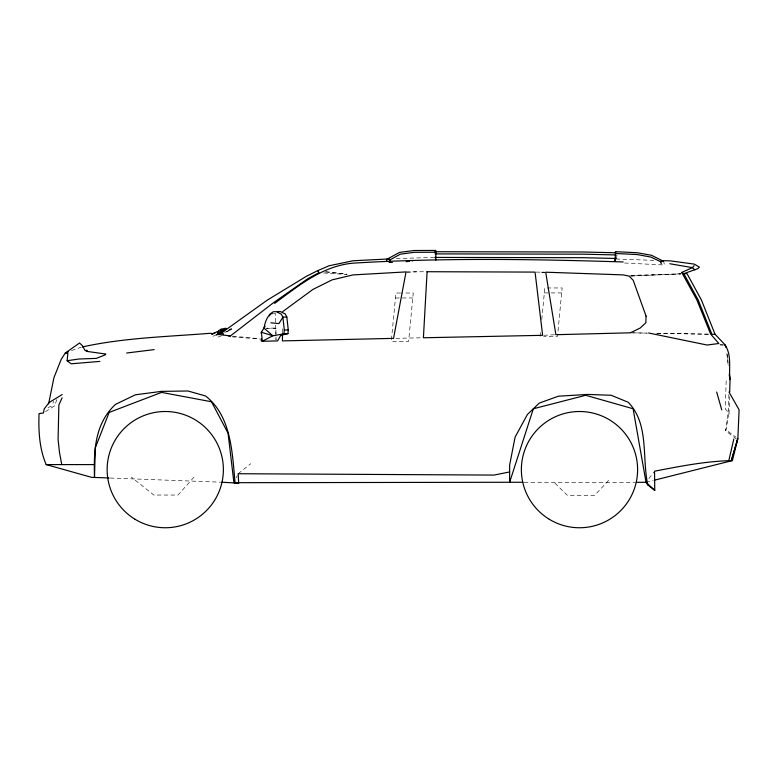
<?xml version="1.0" encoding="UTF-8"?>
<svg xmlns="http://www.w3.org/2000/svg" width="778" height="778" viewBox="0 0 778 778"><rect width="100%" height="100%" fill="white"/><g stroke="black" fill="none" stroke-linecap="round" stroke-linejoin="round"><path stroke-width="0.58" stroke-dasharray="3.89 2.92" d="M282.502 332.702L282.55 328.015M736.513 439.074L725.738 430.876L729.015 413.585L725.3 408.761L726.175 380.821L728.111 380.209M729.015 413.585L729.54 396.829M728.908 394.407L728.315 409.85L725.738 430.876L725.738 429.699L735.998 437.207M616.866 254.98L616.701 258.49L616.915 254.97M540.156 336.31L540.739 330.28M541.789 319.427L544.824 287.957M56.872 399.6L54.548 405.873L45.494 411.65M52.943 403.15L53.643 401.312M236.279 477.711L237.222 475.718M648.871 478.596L653.831 472.129M193.985 477.167L178.016 495.041L153.82 495.041L131.287 477.05M608.639 480.396L594.684 495.314L567.366 495.314L553.382 481.631M238.165 473.724L250.749 463.707M228.071 330.378L231.436 328.744L231.902 329.327L223.432 333.256M47.993 407.876L49.977 406.593L54.548 405.873M212.919 336.281L216.342 334.803M224.638 332.352L231.902 329.327M221.565 335.697L218.083 337.137L217.519 336.767M71.527 350.557L81.165 347.231M229.277 329.473L231.436 328.744M646.041 482.302L653.034 480.541M388.806 262.76L392.394 262.565M405.542 261.855L412.719 261.466M392.802 262.565L386.063 262.769M405.951 261.855L410.735 261.593M396.323 258.568L433.725 257.44M406.962 272.281L416.561 271.814M543.832 335.26L554.675 334.764M629.12 276.122L680.264 273.817M631.532 276.015L681.013 273.944M273.399 313.631L275.431 313.563L276.025 339.762L275.879 328.044L266.465 328.18M630.88 275.363L681.071 273.866M395.924 338.323L422.211 337.788M406.028 271.911L427.103 271.716M547.129 287.957L562.154 287.957L557.486 336.31L543.628 336.31M544.347 292.917L561.677 292.917M400.553 293.024L395.934 293.024L391.276 341.367L408.606 341.367L413.264 293.024L401.711 293.024M395.457 297.974L412.787 297.974M266.407 328.423L276.044 328.423M524.109 482.272L635.169 482.302M536.236 272.106L544.512 272.193M630.413 332.809L647.296 333.101M656.943 333.266L708.816 334.151M632.806 332.848L647.189 333.12M656.778 333.295L709.507 334.268M615.981 258.986L653.919 260.377M545.174 272.31L540.379 272.144L543.997 272.29M110.262 478.032L220.582 482.185M624.54 263.022L664.509 264.987L663.819 262.215M323.638 272.971L345.918 274.449M232.068 336.835L259.638 339.062M232.826 336.164L259.434 338.712M325.36 271.979L346.949 274.284M325.943 271.648L347.076 274.206M230.23 329.648L230.696 330.232M727.09 353.883L727.488 357.394M727.625 358.561L728.432 365.572M726.876 353.776L728.364 366.681"/><path stroke-width="1.17" d="M728.996 392.034L739.1 409.85L737.855 438.578L732.38 460.576C706.123 461.091 680.244 466.246 654.531 471.205L654.765 490.393L647.773 484.889C641.811 457.415 649.358 424.049 628.225 402.275L611.216 395.273L587.575 394.417L558.361 396.206L539.28 403.092L527.416 414.45L515.085 437.139L509.629 465.069L509.629 471.945L494.011 475.076L238.165 473.724L238.671 483.138L235.102 483.099C232.204 453 231.62 416.473 205.587 395.983L187.975 390.994L161.357 391.383L135.382 394.806L115.504 404.365C94.683 423.64 93.681 451.133 94.498 477.439L109.046 477.984M509.629 471.945L509.629 482.272L238.778 482.681M435.495 259.064L435.505 256.789M282.482 333.869L282.414 340.9L393.542 338.372L406.028 271.911L352.949 274.916L332.021 279.895L312.951 289.406L282.715 311.599M729.696 392.034L730.046 379.596L729.375 373.751M615.544 251.673L615.417 253.482L637.036 254.542L650.904 257.071L660.668 261.709L663.585 261.291L651.507 255.291L637.094 252.733L615.544 251.673L615.116 261.427M615.019 261.418L615.184 258.014M435.524 252.247L435.651 250.438L414.091 250.506L399.581 252.393L387.152 259.113L386.608 260.941M261.184 338.683L261.252 340.929L262.342 341.25L272.835 335.775L283.999 333.82L284.31 330.066L282.891 317.181L281.296 314.156L276.414 311.735L273.389 311.706C267.418 315.002 264.919 322.043 263.995 328.423M265.133 326.215L261.379 332.245L262.342 341.25L277.59 340.92L280.693 335.435L287.948 333.645L288.259 329.901L286.839 317.006L285.244 313.981L280.352 311.56L277.328 311.54M99.866 361.41L71.216 363.793L67.122 360.729L67.861 353.261L65.313 353.027L61.306 359.125L53.945 377.631L48.615 403.879M220.728 331.982L221.04 330.193L222.323 330.242L221.244 329.347L219.931 329.502L220.728 331.982L222.518 332.614L218.044 334.803M728.801 460.576L733.829 439.025M737.408 439.755L731.349 460.576L737.855 438.578M389.574 261.729L390.293 259.677L400.291 254.192L414.227 252.305L435.797 252.247L435.875 260.202M269.587 315.868L270.345 313.729L272.378 313.66M261.029 333.072L261.379 332.245L272.835 335.775L264.121 328.209M62.094 397.84L58.865 405.017L58.087 439.424L59.468 452.349L61.754 464.592M694.093 265.687L692.41 267.632L681.722 272.436L696.855 299.9L710.684 334.102L718.843 343.497L707.076 345.024L648.599 332.994M228.255 335.863L230.414 335.94L273 303.07L307.787 278.728L318.941 272.66L318.163 271.211L317.716 270.656L306.542 276.2L267.078 300.269L221.633 332.838M220.816 330.738L222.508 331.01L223.724 330.105L224.093 330.631L221.351 332.585M225.075 329.678L226.291 328.783L225.844 328.209L221.059 329.24L223.724 330.105M274.624 303.41C298.344 285.905 322.5 265.872 353.066 263.159C443.003 257.713 533.202 259.113 623.207 261.962M62.211 394.553L49.033 402.576L44.142 409.014L43.48 412.933L39.046 413.663C38.443 430.905 39.289 448.517 46.174 464.592L91.921 477.439L94.498 477.439L95.334 447.739L109.144 412.418L161.571 392.394L211.47 401.749L228.042 433.122L233.915 482.691L235.102 483.099M219.046 332.77L217.208 331.671L211.995 334.287M216.342 334.803L218.297 333.752L217.363 331.768M216.605 334.793L218.589 333.791L218.725 330.397L219.036 332.401M215.321 332.614L211.645 334.063M317.716 270.656L329.026 265.784L353.086 260.756L389.117 258.938M68.415 351.792L65.313 353.027L79.57 342.991L82.4 345.724L84.977 350.353L87.185 350.401L86.115 351.277L105.818 354.039L105.069 354.943L96.268 358.386L79.055 358.998L67.122 360.729M681.722 272.436L683.823 273.661L697.905 268.643L699.383 267.126L694.307 264.112L670.685 260.902L661.106 260.601M223.354 329.853L226.291 328.783M654.201 480.24L732.38 460.576M222.615 331L224.093 330.631M82.312 346.949C123.945 337.778 166.949 336.738 209.35 333.354L211.772 333.354M126.658 353.017L154.18 349.614M286.839 317.006L282.891 317.181L278.932 323.58L270.87 322.812M284.31 330.066L288.259 329.901M283.999 333.82L287.948 333.645M715.04 334.258L701.425 300.016L687.052 273.691L683.823 273.661L698.187 299.987L711.909 334.316L715.04 334.258L725.193 344.994L726.01 347.027M434.853 251.722L583.228 252.004L615.797 252.772M434.96 253.891L583.228 254.173L615.719 254.941M434.805 257.421L583.228 257.703L615.544 258.461M46.174 464.592L94.498 464.592M522.904 482.272L509.629 482.272L533.348 408.771L585.717 395.292L633.097 408.751L646.041 482.302L647.773 484.889M636.385 482.302L646.041 482.302L654.765 490.393M221.798 482.234L238.671 483.138M720.292 344.722L723.083 344.926M219.26 334.54L230.414 335.94M669.761 263.732L692.41 267.632L694.88 269.849M390.293 259.677L387.152 259.113L388.99 259.492M219.386 333.762L217.743 333.169L217.976 333.85M222.508 331.01L222.878 331.535M222.518 332.614L223.432 334.598M725.796 346.939L724.999 344.994C731.904 354.894 728.782 368.315 729.852 379.596L729.307 374.899M660.668 261.709L661.3 263.8M716.684 392.034L721.741 409.85M435.651 250.438L435.797 252.247M646.071 316.111L645.847 322.753L640.206 328.024L630.413 332.809L555.881 334.705L545.699 272.203L623.081 274.887L629.12 276.122L633.204 280.294L646.071 316.111M427.103 271.716L423.407 337.769L542.636 335.318L535.06 272.096L427.103 271.716M549.258 519.266A58.117 58.117 0 0 0 637.6 470.991A58.117 58.117 0 0 0 551.631 418.622A58.117 58.117 0 0 0 549.258 519.266M135.032 519.266A58.117 58.117 0 0 0 223.364 470.991A58.117 58.117 0 0 0 137.395 418.622A58.117 58.117 0 0 0 135.032 519.266"/></g></svg>
